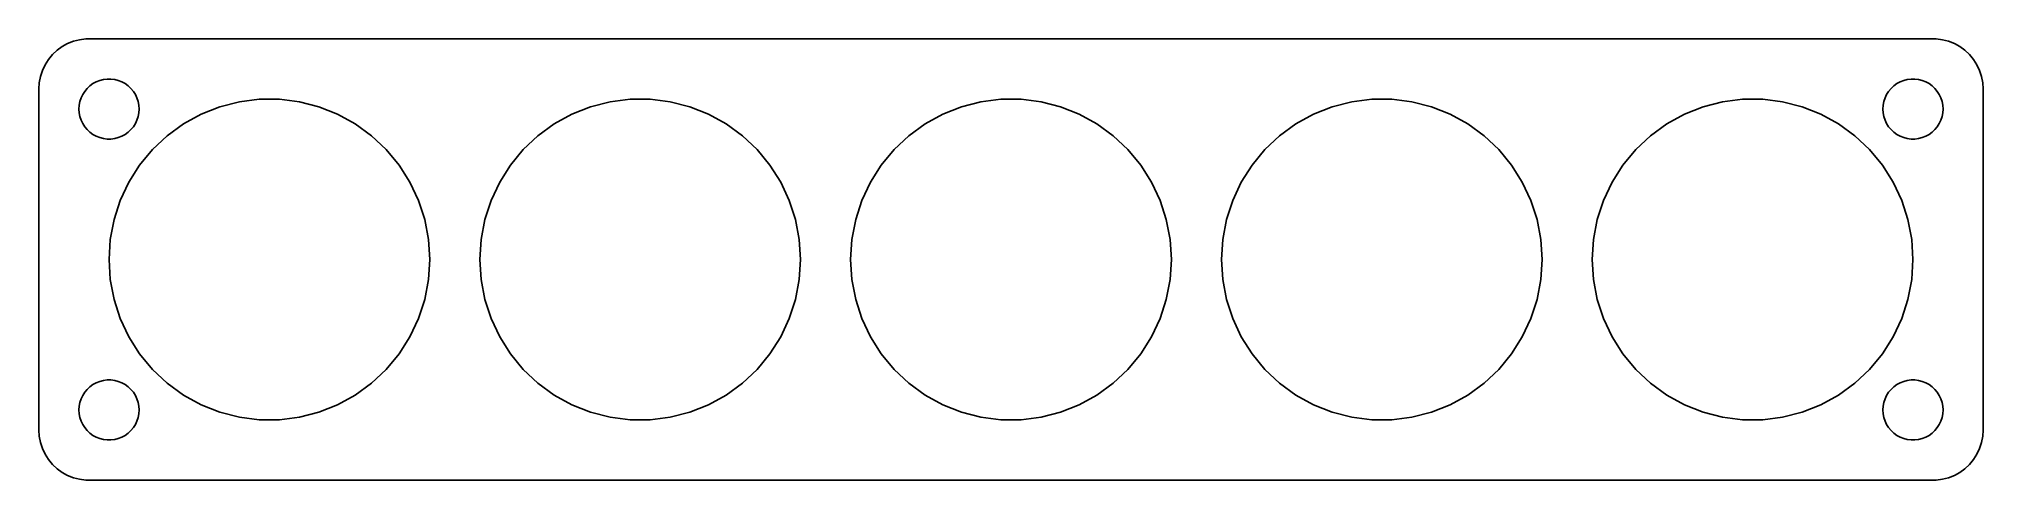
# Model space of a CAD drawing. Header units: metres. Extents: x -97 to 97, y -22 to 22.
import ezdxf

# ---------------------------------------------------------------- set-up
doc = ezdxf.new("R2010")
doc.units = ezdxf.units.M

msp = doc.modelspace()

# ---------------------------------------------------------------- linework, layer by layer
for p, q in [((-94.1289, 21.5241), (-94.6791, 21.2216)), ((-93.5451, 21.7553), (-94.1289, 21.5241)), ((-92.9369, 21.9114), (-93.5451, 21.7553)), ((-92.3139, 21.9901), (-92.9369, 21.9114)), ((92.3139, 21.9901), (-92.3139, 21.9901)), ((92.9369, 21.9114), (92.3139, 21.9901)), ((93.5451, 21.7553), (92.9369, 21.9114)), ((94.1289, 21.5241), (93.5451, 21.7553)), ((94.6791, 21.2216), (94.1289, 21.5241)), ((-96.3815, 19.4088), (-96.6489, 18.8406)), ((-96.0451, 19.9389), (-96.3815, 19.4088)), ((-95.6448, 20.4227), (-96.0451, 19.9389)), ((-95.1871, 20.8526), (-95.6448, 20.4227)), ((-94.6791, 21.2216), (-95.1871, 20.8526)), ((95.1871, 20.8526), (94.6791, 21.2216)), ((95.6448, 20.4227), (95.1871, 20.8526)), ((96.0451, 19.9389), (95.6448, 20.4227)), ((96.3815, 19.4088), (96.0451, 19.9389)), ((96.6489, 18.8406), (96.3815, 19.4088)), ((-96.9606, 17.6267), (-97, 17)), ((-96.8429, 18.2434), (-96.9606, 17.6267)), ((-96.6489, 18.8406), (-96.8429, 18.2434)), ((-91.9123, 17.3115), (-91.6075, 17.533)), ((-91.6075, 17.533), (-91.2773, 17.7145)), ((-91.2773, 17.7145), (-90.927, 17.8532)), ((-90.927, 17.8532), (-90.5621, 17.9469)), ((-90.5621, 17.9469), (-90.1884, 17.9941)), ((-90.1884, 17.9941), (-89.8116, 17.9941)), ((-89.8116, 17.9941), (-89.4379, 17.9469)), ((-89.4379, 17.9469), (-89.073, 17.8532)), ((-89.073, 17.8532), (-88.7227, 17.7145)), ((-88.7227, 17.7145), (-88.3925, 17.533)), ((-88.3925, 17.533), (-88.0877, 17.3115)), ((88.0877, 17.3115), (88.3925, 17.533)), ((88.3925, 17.533), (88.7227, 17.7145)), ((88.7227, 17.7145), (89.073, 17.8532)), ((89.073, 17.8532), (89.4379, 17.9469)), ((89.4379, 17.9469), (89.8116, 17.9941)), ((89.8116, 17.9941), (90.1884, 17.9941)), ((90.1884, 17.9941), (90.5621, 17.9469)), ((90.5621, 17.9469), (90.927, 17.8532)), ((90.927, 17.8532), (91.2773, 17.7145)), ((91.2773, 17.7145), (91.6075, 17.533)), ((91.6075, 17.533), (91.9123, 17.3115)), ((96.8429, 18.2434), (96.6489, 18.8406)), ((96.9606, 17.6267), (96.8429, 18.2434)), ((97, 17), (96.9606, 17.6267)), ((-97, 17), (-97, -17)), ((-92.9763, 15.376), (-92.9057, 15.7461)), ((-92.9057, 15.7461), (-92.7893, 16.1044)), ((-92.7893, 16.1044), (-92.6289, 16.4453)), ((-92.6289, 16.4453), (-92.427, 16.7634)), ((-92.427, 16.7634), (-92.1869, 17.0536)), ((-92.1869, 17.0536), (-91.9123, 17.3115)), ((-88.0877, 17.3115), (-87.8131, 17.0536)), ((-87.8131, 17.0536), (-87.573, 16.7634)), ((-87.573, 16.7634), (-87.3711, 16.4453)), ((-87.3711, 16.4453), (-87.2107, 16.1044)), ((-87.2107, 16.1044), (-87.0943, 15.7461)), ((-87.0943, 15.7461), (-87.0237, 15.376)), ((-78.9443, 15.2169), (-76.9981, 15.7166)), ((-76.9981, 15.7166), (-75.0046, 15.9684)), ((-75.0046, 15.9684), (-72.9953, 15.9684)), ((-72.9953, 15.9684), (-71.0019, 15.7166)), ((-71.0019, 15.7166), (-69.0557, 15.2169)), ((-41.9443, 15.2169), (-39.9981, 15.7166)), ((-39.9981, 15.7166), (-38.0046, 15.9684)), ((-38.0046, 15.9684), (-35.9953, 15.9684)), ((-35.9953, 15.9684), (-34.0019, 15.7166)), ((-34.0019, 15.7166), (-32.0557, 15.2169)), ((-4.94426, 15.2169), (-2.99809, 15.7166)), ((-2.99809, 15.7166), (-1.00464, 15.9684)), ((-1.00464, 15.9684), (1.00464, 15.9684)), ((1.00464, 15.9684), (2.99809, 15.7166)), ((2.99809, 15.7166), (4.94426, 15.2169)), ((32.0557, 15.2169), (34.0019, 15.7166)), ((34.0019, 15.7166), (35.9953, 15.9684)), ((35.9953, 15.9684), (38.0046, 15.9684)), ((38.0046, 15.9684), (39.9981, 15.7166)), ((39.9981, 15.7166), (41.9443, 15.2169)), ((69.0557, 15.2169), (71.0019, 15.7166)), ((71.0019, 15.7166), (72.9953, 15.9684)), ((72.9953, 15.9684), (75.0046, 15.9684)), ((75.0046, 15.9684), (76.9981, 15.7166)), ((76.9981, 15.7166), (78.9443, 15.2169)), ((87.0237, 15.376), (87.0943, 15.7461)), ((87.0943, 15.7461), (87.2107, 16.1044)), ((87.2107, 16.1044), (87.3711, 16.4453)), ((87.3711, 16.4453), (87.573, 16.7634)), ((87.573, 16.7634), (87.8131, 17.0536)), ((87.8131, 17.0536), (88.0877, 17.3115)), ((91.9123, 17.3115), (92.1869, 17.0536)), ((92.1869, 17.0536), (92.427, 16.7634)), ((92.427, 16.7634), (92.6289, 16.4453)), ((92.6289, 16.4453), (92.7893, 16.1044)), ((92.7893, 16.1044), (92.9057, 15.7461)), ((92.9057, 15.7461), (92.9763, 15.376)), ((97, -17), (97, 17)), ((-93, 15), (-92.9763, 15.376)), ((-92.9763, 14.624), (-93, 15)), ((-92.9057, 14.2539), (-92.9763, 14.624)), ((-92.7893, 13.8956), (-92.9057, 14.2539)), ((-92.6289, 13.5547), (-92.7893, 13.8956)), ((-87.2107, 13.8956), (-87.3711, 13.5547)), ((-87.0943, 14.2539), (-87.2107, 13.8956)), ((-87.0237, 14.624), (-87.0943, 14.2539)), ((-87.0237, 15.376), (-87, 15)), ((-87, 15), (-87.0237, 14.624)), ((-82.5732, 13.5092), (-80.8125, 14.4772)), ((-80.8125, 14.4772), (-78.9443, 15.2169)), ((-69.0557, 15.2169), (-67.1875, 14.4772)), ((-67.1875, 14.4772), (-65.4268, 13.5092)), ((-45.5732, 13.5092), (-43.8125, 14.4772)), ((-43.8125, 14.4772), (-41.9443, 15.2169)), ((-32.0557, 15.2169), (-30.1875, 14.4772)), ((-30.1875, 14.4772), (-28.4268, 13.5092)), ((-8.57323, 13.5092), (-6.81245, 14.4772)), ((-6.81245, 14.4772), (-4.94426, 15.2169)), ((4.94426, 15.2169), (6.81245, 14.4772)), ((6.81245, 14.4772), (8.57323, 13.5092)), ((28.4268, 13.5092), (30.1875, 14.4772)), ((30.1875, 14.4772), (32.0557, 15.2169)), ((41.9443, 15.2169), (43.8125, 14.4772)), ((43.8125, 14.4772), (45.5732, 13.5092)), ((65.4268, 13.5092), (67.1875, 14.4772)), ((67.1875, 14.4772), (69.0557, 15.2169)), ((78.9443, 15.2169), (80.8125, 14.4772)), ((80.8125, 14.4772), (82.5732, 13.5092)), ((87, 15), (87.0237, 15.376)), ((87.0237, 14.624), (87, 15)), ((87.0943, 14.2539), (87.0237, 14.624)), ((87.2107, 13.8956), (87.0943, 14.2539)), ((87.3711, 13.5547), (87.2107, 13.8956)), ((92.7893, 13.8956), (92.6289, 13.5547)), ((92.9057, 14.2539), (92.7893, 13.8956)), ((92.9763, 14.624), (92.9057, 14.2539)), ((92.9763, 15.376), (93, 15)), ((93, 15), (92.9763, 14.624)), ((-92.427, 13.2366), (-92.6289, 13.5547)), ((-92.1869, 12.9464), (-92.427, 13.2366)), ((-91.9123, 12.6884), (-92.1869, 12.9464)), ((-91.6075, 12.467), (-91.9123, 12.6884)), ((-91.2773, 12.2855), (-91.6075, 12.467)), ((-90.927, 12.1468), (-91.2773, 12.2855)), ((-90.5621, 12.0531), (-90.927, 12.1468)), ((-90.1884, 12.0059), (-90.5621, 12.0531)), ((-89.8116, 12.0059), (-90.1884, 12.0059)), ((-89.4379, 12.0531), (-89.8116, 12.0059)), ((-89.073, 12.1468), (-89.4379, 12.0531)), ((-88.7227, 12.2855), (-89.073, 12.1468)), ((-88.3925, 12.467), (-88.7227, 12.2855)), ((-88.0877, 12.6884), (-88.3925, 12.467)), ((-87.8131, 12.9464), (-88.0877, 12.6884)), ((-87.573, 13.2366), (-87.8131, 12.9464)), ((-87.3711, 13.5547), (-87.573, 13.2366)), ((-85.6635, 10.9527), (-84.1988, 12.3282)), ((-84.1988, 12.3282), (-82.5732, 13.5092)), ((-65.4268, 13.5092), (-63.8012, 12.3282)), ((-63.8012, 12.3282), (-62.3365, 10.9527)), ((-48.6635, 10.9527), (-47.1988, 12.3282)), ((-47.1988, 12.3282), (-45.5732, 13.5092)), ((-28.4268, 13.5092), (-26.8012, 12.3282)), ((-26.8012, 12.3282), (-25.3365, 10.9527)), ((-11.6635, 10.9527), (-10.1988, 12.3282)), ((-10.1988, 12.3282), (-8.57323, 13.5092)), ((8.57323, 13.5092), (10.1988, 12.3282)), ((10.1988, 12.3282), (11.6635, 10.9527)), ((25.3365, 10.9527), (26.8012, 12.3282)), ((26.8012, 12.3282), (28.4268, 13.5092)), ((45.5732, 13.5092), (47.1988, 12.3282)), ((47.1988, 12.3282), (48.6635, 10.9527)), ((62.3365, 10.9527), (63.8012, 12.3282)), ((63.8012, 12.3282), (65.4268, 13.5092)), ((82.5732, 13.5092), (84.1988, 12.3282)), ((84.1988, 12.3282), (85.6635, 10.9527)), ((87.573, 13.2366), (87.3711, 13.5547)), ((87.8131, 12.9464), (87.573, 13.2366)), ((88.0877, 12.6884), (87.8131, 12.9464)), ((88.3925, 12.467), (88.0877, 12.6884)), ((88.7227, 12.2855), (88.3925, 12.467)), ((89.073, 12.1468), (88.7227, 12.2855)), ((89.4379, 12.0531), (89.073, 12.1468)), ((89.8116, 12.0059), (89.4379, 12.0531)), ((90.1884, 12.0059), (89.8116, 12.0059)), ((90.5621, 12.0531), (90.1884, 12.0059)), ((90.927, 12.1468), (90.5621, 12.0531)), ((91.2773, 12.2855), (90.927, 12.1468)), ((91.6075, 12.467), (91.2773, 12.2855)), ((91.9123, 12.6884), (91.6075, 12.467)), ((92.1869, 12.9464), (91.9123, 12.6884)), ((92.427, 13.2366), (92.1869, 12.9464)), ((92.6289, 13.5547), (92.427, 13.2366)), ((-86.9443, 9.40456), (-85.6635, 10.9527)), ((-62.3365, 10.9527), (-61.0557, 9.40456)), ((-49.9443, 9.40456), (-48.6635, 10.9527)), ((-25.3365, 10.9527), (-24.0557, 9.40456)), ((-12.9443, 9.40456), (-11.6635, 10.9527)), ((11.6635, 10.9527), (12.9443, 9.40456)), ((24.0557, 9.40456), (25.3365, 10.9527)), ((48.6635, 10.9527), (49.9443, 9.40456)), ((61.0557, 9.40456), (62.3365, 10.9527)), ((85.6635, 10.9527), (86.9443, 9.40456)), ((-88.0209, 7.70805), (-86.9443, 9.40456)), ((-61.0557, 9.40456), (-59.9791, 7.70805)), ((-51.0209, 7.70805), (-49.9443, 9.40456)), ((-24.0557, 9.40456), (-22.9791, 7.70805)), ((-14.0209, 7.70805), (-12.9443, 9.40456)), ((12.9443, 9.40456), (14.0209, 7.70805)), ((22.9791, 7.70805), (24.0557, 9.40456)), ((49.9443, 9.40456), (51.0209, 7.70805)), ((59.9791, 7.70805), (61.0557, 9.40456)), ((86.9443, 9.40456), (88.0209, 7.70805)), ((-89.4973, 3.97903), (-88.8764, 5.88998)), ((-88.8764, 5.88998), (-88.0209, 7.70805)), ((-59.9791, 7.70805), (-59.1236, 5.88998)), ((-59.1236, 5.88998), (-58.5027, 3.97903)), ((-52.4973, 3.97903), (-51.8764, 5.88998)), ((-51.8764, 5.88998), (-51.0209, 7.70805)), ((-22.9791, 7.70805), (-22.1236, 5.88998)), ((-22.1236, 5.88998), (-21.5027, 3.97903)), ((-15.4973, 3.97903), (-14.8764, 5.88998)), ((-14.8764, 5.88998), (-14.0209, 7.70805)), ((14.0209, 7.70805), (14.8764, 5.88998)), ((14.8764, 5.88998), (15.4973, 3.97903)), ((21.5027, 3.97903), (22.1236, 5.88998)), ((22.1236, 5.88998), (22.9791, 7.70805)), ((51.0209, 7.70805), (51.8764, 5.88998)), ((51.8764, 5.88998), (52.4973, 3.97903)), ((58.5027, 3.97903), (59.1236, 5.88998)), ((59.1236, 5.88998), (59.9791, 7.70805)), ((88.0209, 7.70805), (88.8764, 5.88998)), ((88.8764, 5.88998), (89.4973, 3.97903)), ((-89.8738, 2.00533), (-89.4973, 3.97903)), ((-58.5027, 3.97903), (-58.1262, 2.00533)), ((-52.8738, 2.00533), (-52.4973, 3.97903)), ((-21.5027, 3.97903), (-21.1262, 2.00533)), ((-15.8738, 2.00533), (-15.4973, 3.97903)), ((15.4973, 3.97903), (15.8738, 2.00533)), ((21.1262, 2.00533), (21.5027, 3.97903)), ((52.4973, 3.97903), (52.8738, 2.00533)), ((58.1262, 2.00533), (58.5027, 3.97903)), ((89.4973, 3.97903), (89.8738, 2.00533)), ((-90, 0), (-89.8738, 2.00533)), ((-58.1262, 2.00533), (-58, 0)), ((-53, 0), (-52.8738, 2.00533)), ((-21.1262, 2.00533), (-21, 0)), ((-16, 0), (-15.8738, 2.00533)), ((15.8738, 2.00533), (16, 0)), ((21, 0), (21.1262, 2.00533)), ((52.8738, 2.00533), (53, 0)), ((58, 0), (58.1262, 2.00533)), ((89.8738, 2.00533), (90, 0)), ((-89.8738, -2.00533), (-90, 0)), ((-58, 0), (-58.1262, -2.00533)), ((-52.8738, -2.00533), (-53, 0)), ((-21, 0), (-21.1262, -2.00533)), ((-15.8738, -2.00533), (-16, 0)), ((16, 0), (15.8738, -2.00533)), ((21.1262, -2.00533), (21, 0)), ((53, 0), (52.8738, -2.00533)), ((58.1262, -2.00533), (58, 0)), ((90, 0), (89.8738, -2.00533)), ((-89.4973, -3.97903), (-89.8738, -2.00533)), ((-58.1262, -2.00533), (-58.5027, -3.97903)), ((-52.4973, -3.97903), (-52.8738, -2.00533)), ((-21.1262, -2.00533), (-21.5027, -3.97903)), ((-15.4973, -3.97903), (-15.8738, -2.00533)), ((15.8738, -2.00533), (15.4973, -3.97903)), ((21.5027, -3.97903), (21.1262, -2.00533)), ((52.8738, -2.00533), (52.4973, -3.97903)), ((58.5027, -3.97903), (58.1262, -2.00533)), ((89.8738, -2.00533), (89.4973, -3.97903)), ((-88.8764, -5.88998), (-89.4973, -3.97903)), ((-58.5027, -3.97903), (-59.1236, -5.88998)), ((-51.8764, -5.88998), (-52.4973, -3.97903)), ((-21.5027, -3.97903), (-22.1236, -5.88998)), ((-14.8764, -5.88998), (-15.4973, -3.97903)), ((15.4973, -3.97903), (14.8764, -5.88998)), ((22.1236, -5.88998), (21.5027, -3.97903)), ((52.4973, -3.97903), (51.8764, -5.88998)), ((59.1236, -5.88998), (58.5027, -3.97903)), ((89.4973, -3.97903), (88.8764, -5.88998)), ((-88.0209, -7.70805), (-88.8764, -5.88998)), ((-86.9443, -9.40456), (-88.0209, -7.70805)), ((-59.9791, -7.70805), (-61.0557, -9.40456)), ((-59.1236, -5.88998), (-59.9791, -7.70805)), ((-51.0209, -7.70805), (-51.8764, -5.88998)), ((-49.9443, -9.40456), (-51.0209, -7.70805)), ((-22.9791, -7.70805), (-24.0557, -9.40456)), ((-22.1236, -5.88998), (-22.9791, -7.70805)), ((-14.0209, -7.70805), (-14.8764, -5.88998)), ((-12.9443, -9.40456), (-14.0209, -7.70805)), ((14.0209, -7.70805), (12.9443, -9.40456)), ((14.8764, -5.88998), (14.0209, -7.70805)), ((22.9791, -7.70805), (22.1236, -5.88998)), ((24.0557, -9.40456), (22.9791, -7.70805)), ((51.0209, -7.70805), (49.9443, -9.40456)), ((51.8764, -5.88998), (51.0209, -7.70805)), ((59.9791, -7.70805), (59.1236, -5.88998)), ((61.0557, -9.40456), (59.9791, -7.70805)), ((88.0209, -7.70805), (86.9443, -9.40456)), ((88.8764, -5.88998), (88.0209, -7.70805)), ((-85.6635, -10.9527), (-86.9443, -9.40456)), ((-61.0557, -9.40456), (-62.3365, -10.9527)), ((-48.6635, -10.9527), (-49.9443, -9.40456)), ((-24.0557, -9.40456), (-25.3365, -10.9527)), ((-11.6635, -10.9527), (-12.9443, -9.40456)), ((12.9443, -9.40456), (11.6635, -10.9527)), ((25.3365, -10.9527), (24.0557, -9.40456)), ((49.9443, -9.40456), (48.6635, -10.9527)), ((62.3365, -10.9527), (61.0557, -9.40456)), ((86.9443, -9.40456), (85.6635, -10.9527)), ((-84.1988, -12.3282), (-85.6635, -10.9527)), ((-62.3365, -10.9527), (-63.8012, -12.3282)), ((-47.1988, -12.3282), (-48.6635, -10.9527)), ((-25.3365, -10.9527), (-26.8012, -12.3282)), ((-10.1988, -12.3282), (-11.6635, -10.9527)), ((11.6635, -10.9527), (10.1988, -12.3282)), ((26.8012, -12.3282), (25.3365, -10.9527)), ((48.6635, -10.9527), (47.1988, -12.3282)), ((63.8012, -12.3282), (62.3365, -10.9527)), ((85.6635, -10.9527), (84.1988, -12.3282)), ((-92.7893, -13.8956), (-92.6289, -13.5547)), ((-92.6289, -13.5547), (-92.427, -13.2366)), ((-92.427, -13.2366), (-92.1869, -12.9464)), ((-92.1869, -12.9464), (-91.9123, -12.6884)), ((-91.9123, -12.6884), (-91.6075, -12.467)), ((-91.6075, -12.467), (-91.2773, -12.2855)), ((-91.2773, -12.2855), (-90.927, -12.1468)), ((-90.927, -12.1468), (-90.5621, -12.0531)), ((-90.5621, -12.0531), (-90.1884, -12.0059)), ((-90.1884, -12.0059), (-89.8116, -12.0059)), ((-89.8116, -12.0059), (-89.4379, -12.0531)), ((-89.4379, -12.0531), (-89.073, -12.1468)), ((-89.073, -12.1468), (-88.7227, -12.2855)), ((-88.7227, -12.2855), (-88.3925, -12.467)), ((-88.3925, -12.467), (-88.0877, -12.6884)), ((-88.0877, -12.6884), (-87.8131, -12.9464)), ((-87.8131, -12.9464), (-87.573, -13.2366)), ((-87.573, -13.2366), (-87.3711, -13.5547)), ((-87.3711, -13.5547), (-87.2107, -13.8956)), ((-82.5732, -13.5092), (-84.1988, -12.3282)), ((-80.8125, -14.4772), (-82.5732, -13.5092)), ((-65.4268, -13.5092), (-67.1875, -14.4772)), ((-63.8012, -12.3282), (-65.4268, -13.5092)), ((-45.5732, -13.5092), (-47.1988, -12.3282)), ((-43.8125, -14.4772), (-45.5732, -13.5092)), ((-28.4268, -13.5092), (-30.1875, -14.4772)), ((-26.8012, -12.3282), (-28.4268, -13.5092)), ((-8.57323, -13.5092), (-10.1988, -12.3282)), ((-6.81245, -14.4772), (-8.57323, -13.5092)), ((8.57323, -13.5092), (6.81245, -14.4772)), ((10.1988, -12.3282), (8.57323, -13.5092)), ((28.4268, -13.5092), (26.8012, -12.3282)), ((30.1875, -14.4772), (28.4268, -13.5092)), ((45.5732, -13.5092), (43.8125, -14.4772)), ((47.1988, -12.3282), (45.5732, -13.5092)), ((65.4268, -13.5092), (63.8012, -12.3282)), ((67.1875, -14.4772), (65.4268, -13.5092)), ((82.5732, -13.5092), (80.8125, -14.4772)), ((84.1988, -12.3282), (82.5732, -13.5092)), ((87.2107, -13.8956), (87.3711, -13.5547)), ((87.3711, -13.5547), (87.573, -13.2366)), ((87.573, -13.2366), (87.8131, -12.9464)), ((87.8131, -12.9464), (88.0877, -12.6884)), ((88.0877, -12.6884), (88.3925, -12.467)), ((88.3925, -12.467), (88.7227, -12.2855)), ((88.7227, -12.2855), (89.073, -12.1468)), ((89.073, -12.1468), (89.4379, -12.0531)), ((89.4379, -12.0531), (89.8116, -12.0059)), ((89.8116, -12.0059), (90.1884, -12.0059)), ((90.1884, -12.0059), (90.5621, -12.0531)), ((90.5621, -12.0531), (90.927, -12.1468)), ((90.927, -12.1468), (91.2773, -12.2855)), ((91.2773, -12.2855), (91.6075, -12.467)), ((91.6075, -12.467), (91.9123, -12.6884)), ((91.9123, -12.6884), (92.1869, -12.9464)), ((92.1869, -12.9464), (92.427, -13.2366)), ((92.427, -13.2366), (92.6289, -13.5547)), ((92.6289, -13.5547), (92.7893, -13.8956)), ((-93, -15), (-92.9763, -14.624)), ((-92.9763, -15.376), (-93, -15)), ((-92.9763, -14.624), (-92.9057, -14.2539)), ((-92.9057, -15.7461), (-92.9763, -15.376)), ((-92.9057, -14.2539), (-92.7893, -13.8956)), ((-87.2107, -13.8956), (-87.0943, -14.2539)), ((-87.0943, -14.2539), (-87.0237, -14.624)), ((-87.0237, -15.376), (-87.0943, -15.7461)), ((-87.0237, -14.624), (-87, -15)), ((-87, -15), (-87.0237, -15.376)), ((-78.9443, -15.2169), (-80.8125, -14.4772)), ((-76.9981, -15.7166), (-78.9443, -15.2169)), ((-69.0557, -15.2169), (-71.0019, -15.7166)), ((-67.1875, -14.4772), (-69.0557, -15.2169)), ((-41.9443, -15.2169), (-43.8125, -14.4772)), ((-39.9981, -15.7166), (-41.9443, -15.2169)), ((-32.0557, -15.2169), (-34.0019, -15.7166)), ((-30.1875, -14.4772), (-32.0557, -15.2169)), ((-4.94426, -15.2169), (-6.81245, -14.4772)), ((-2.99809, -15.7166), (-4.94426, -15.2169)), ((4.94426, -15.2169), (2.99809, -15.7166)), ((6.81245, -14.4772), (4.94426, -15.2169)), ((32.0557, -15.2169), (30.1875, -14.4772)), ((34.0019, -15.7166), (32.0557, -15.2169)), ((41.9443, -15.2169), (39.9981, -15.7166)), ((43.8125, -14.4772), (41.9443, -15.2169)), ((69.0557, -15.2169), (67.1875, -14.4772)), ((71.0019, -15.7166), (69.0557, -15.2169)), ((78.9443, -15.2169), (76.9981, -15.7166)), ((80.8125, -14.4772), (78.9443, -15.2169)), ((87, -15), (87.0237, -14.624)), ((87.0237, -15.376), (87, -15)), ((87.0237, -14.624), (87.0943, -14.2539)), ((87.0943, -15.7461), (87.0237, -15.376)), ((87.0943, -14.2539), (87.2107, -13.8956)), ((92.7893, -13.8956), (92.9057, -14.2539)), ((92.9057, -14.2539), (92.9763, -14.624)), ((92.9763, -15.376), (92.9057, -15.7461)), ((92.9763, -14.624), (93, -15)), ((93, -15), (92.9763, -15.376)), ((-97, -17), (-96.9606, -17.6267)), ((-92.7893, -16.1044), (-92.9057, -15.7461)), ((-92.6289, -16.4453), (-92.7893, -16.1044)), ((-92.427, -16.7634), (-92.6289, -16.4453)), ((-92.1869, -17.0536), (-92.427, -16.7634)), ((-91.9123, -17.3115), (-92.1869, -17.0536)), ((-91.6075, -17.533), (-91.9123, -17.3115)), ((-88.0877, -17.3115), (-88.3925, -17.533)), ((-87.8131, -17.0536), (-88.0877, -17.3115)), ((-87.573, -16.7634), (-87.8131, -17.0536)), ((-87.3711, -16.4453), (-87.573, -16.7634)), ((-87.2107, -16.1044), (-87.3711, -16.4453)), ((-87.0943, -15.7461), (-87.2107, -16.1044)), ((-75.0046, -15.9684), (-76.9981, -15.7166)), ((-72.9953, -15.9684), (-75.0046, -15.9684)), ((-71.0019, -15.7166), (-72.9953, -15.9684)), ((-38.0046, -15.9684), (-39.9981, -15.7166)), ((-35.9953, -15.9684), (-38.0046, -15.9684)), ((-34.0019, -15.7166), (-35.9953, -15.9684)), ((-1.00464, -15.9684), (-2.99809, -15.7166)), ((1.00464, -15.9684), (-1.00464, -15.9684)), ((2.99809, -15.7166), (1.00464, -15.9684)), ((35.9953, -15.9684), (34.0019, -15.7166)), ((38.0046, -15.9684), (35.9953, -15.9684)), ((39.9981, -15.7166), (38.0046, -15.9684)), ((72.9953, -15.9684), (71.0019, -15.7166)), ((75.0046, -15.9684), (72.9953, -15.9684)), ((76.9981, -15.7166), (75.0046, -15.9684)), ((87.2107, -16.1044), (87.0943, -15.7461)), ((87.3711, -16.4453), (87.2107, -16.1044)), ((87.573, -16.7634), (87.3711, -16.4453)), ((87.8131, -17.0536), (87.573, -16.7634)), ((88.0877, -17.3115), (87.8131, -17.0536)), ((88.3925, -17.533), (88.0877, -17.3115)), ((91.9123, -17.3115), (91.6075, -17.533)), ((92.1869, -17.0536), (91.9123, -17.3115)), ((92.427, -16.7634), (92.1869, -17.0536)), ((92.6289, -16.4453), (92.427, -16.7634)), ((92.7893, -16.1044), (92.6289, -16.4453)), ((92.9057, -15.7461), (92.7893, -16.1044)), ((96.9606, -17.6267), (97, -17)), ((-96.9606, -17.6267), (-96.8429, -18.2434)), ((-96.8429, -18.2434), (-96.6489, -18.8406)), ((-96.6489, -18.8406), (-96.3815, -19.4088)), ((-91.2773, -17.7145), (-91.6075, -17.533)), ((-90.927, -17.8532), (-91.2773, -17.7145)), ((-90.5621, -17.9469), (-90.927, -17.8532)), ((-90.1884, -17.9941), (-90.5621, -17.9469)), ((-89.8116, -17.9941), (-90.1884, -17.9941)), ((-89.4379, -17.9469), (-89.8116, -17.9941)), ((-89.073, -17.8532), (-89.4379, -17.9469)), ((-88.7227, -17.7145), (-89.073, -17.8532)), ((-88.3925, -17.533), (-88.7227, -17.7145)), ((88.7227, -17.7145), (88.3925, -17.533)), ((89.073, -17.8532), (88.7227, -17.7145)), ((89.4379, -17.9469), (89.073, -17.8532)), ((89.8116, -17.9941), (89.4379, -17.9469)), ((90.1884, -17.9941), (89.8116, -17.9941)), ((90.5621, -17.9469), (90.1884, -17.9941)), ((90.927, -17.8532), (90.5621, -17.9469)), ((91.2773, -17.7145), (90.927, -17.8532)), ((91.6075, -17.533), (91.2773, -17.7145)), ((96.3815, -19.4088), (96.6489, -18.8406)), ((96.6489, -18.8406), (96.8429, -18.2434)), ((96.8429, -18.2434), (96.9606, -17.6267)), ((-96.3815, -19.4088), (-96.0451, -19.9389)), ((-96.0451, -19.9389), (-95.6448, -20.4227)), ((-95.6448, -20.4227), (-95.1871, -20.8526)), ((-95.1871, -20.8526), (-94.6791, -21.2216)), ((-94.6791, -21.2216), (-94.1289, -21.5241)), ((94.1289, -21.5241), (94.6791, -21.2216)), ((94.6791, -21.2216), (95.1871, -20.8526)), ((95.1871, -20.8526), (95.6448, -20.4227)), ((95.6448, -20.4227), (96.0451, -19.9389)), ((96.0451, -19.9389), (96.3815, -19.4088)), ((-94.1289, -21.5241), (-93.5451, -21.7553)), ((-93.5451, -21.7553), (-92.9369, -21.9114)), ((-92.9369, -21.9114), (-92.3139, -21.9901)), ((-92.3139, -21.9901), (92.3139, -21.9901)), ((92.3139, -21.9901), (92.9369, -21.9114)), ((92.9369, -21.9114), (93.5451, -21.7553)), ((93.5451, -21.7553), (94.1289, -21.5241))]:
    msp.add_line(p, q)

doc.saveas('drawing.dxf')
